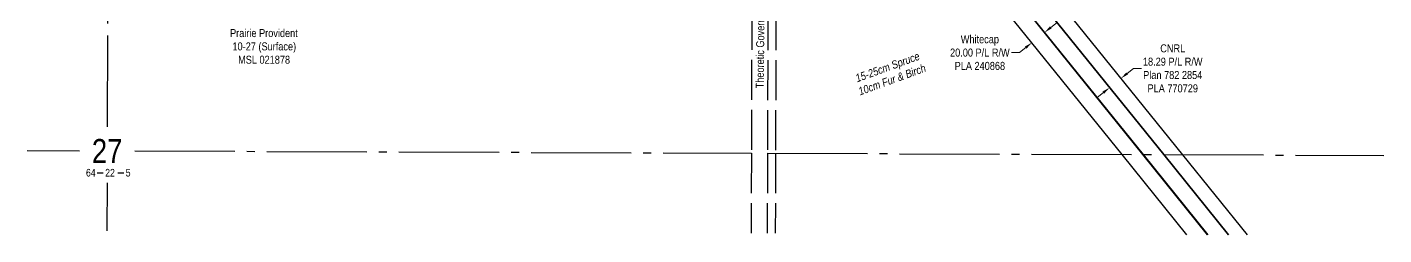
# Model space of a CAD drawing. Extents: x 479172 to 490274, y 6044075 to 6051612.
# Drawn here: x 484383 to 486078, y 6046545 to 6046805 of the extents above; entities that cross this region are included whole.
import ezdxf
from ezdxf.enums import TextEntityAlignment as Align

# ---------------------------------------------------------------- set-up
doc = ezdxf.new("R2010")
doc.units = 0
doc.header["$LTSCALE"] = 5
doc.header["$PDSIZE"] = 0.5
doc.linetypes.add('foc-QUARTERLINE', pattern=[33, 25, -3, 2, -3])
doc.linetypes.add('foc-UNSURVEYED', pattern=[12.5, 10, -2.5])
doc.layers.get('Defpoints').update_dxf_attribs({"color": 9})
for name, color, linetype in [('10', 1, 'Continuous'), ('9', 3, 'Continuous'), ('C-RW', 13, 'Continuous'), ('F-RW', 190, 'Continuous'), ('L-QSEC', 8, 'foc-QUARTERLINE'), ('L-ROAD-T', 7, 'Continuous'), ('L-SECLBL', 7, 'Continuous'), ('L-USEC', 7, 'foc-UNSURVEYED'), ('T-BUSH-T', 110, 'Continuous')]:
    doc.layers.add(name, color=color, linetype=linetype)
for name, color, linetype, lineweight in [('C-RW-T', 13, 'Continuous', 9), ('F-RW-T', 190, 'Continuous', 9), ('F-WS-T', 190, 'Continuous', 9)]:
    doc.layers.add(name, color=color, linetype=linetype, lineweight=lineweight)
doc.styles.add('80CG', font='ARIALN.TTF', dxfattribs={"height": 10})
doc.styles.add('80L', font='ARIALN.TTF', dxfattribs={"height": 10})
doc.styles.add('80LS', font='ARIALNI.TTF', dxfattribs={"height": 10})
doc.styles.add('SIMPLEX', font='ARIALN.TTF')
doc.dimstyles.new('Compass 5 000', dxfattribs={"dimscale": 5, "dimtxt": 9, "dimasz": 2, "dimexe": 0.2, "dimexo": 0.0625, "dimgap": 0.5, "dimtad": 0, "dimtih": 1, "dimtoh": 1, "dimzin": 0, "dimdsep": 46, "dimtxsty": '80CG', "dimcen": 0.1, "dimse1": 1, "dimse2": 1, "dimclrd": 256, "dimclrt": 256, "dimaunit": 1, "dimadec": 4, "dimazin": 0, "dimtfac": 0.06, "dimtofl": 0, "dimtmove": 0, "dimatfit": 1, "dimfxl": 0.2, "dimtolj": 1, "dimtzin": 0, "dimlwd": -1, "dimarcsym": 0})

# ---------------------------------------------------------------- blocks, each defined once
blk = doc.blocks.new('L-SECLBL')
at = {"layer": '9', "color": 7}
for p, q in [((-5.1, -27.8), (-12.3, -27.8)), ((20.7, -27.8), (13.5, -27.8))]:
    blk.add_line(p, q, dxfattribs=at)
at = {"layer": '10', "color": 2, "style": 'SIMPLEX'}
blk.add_attdef('SEC', text='', height=30, dxfattribs=at).set_placement((0, 0), align=Align.MIDDLE)
at = {"layer": '10', "color": 5, "style": '80L'}
blk.add_attdef('TWP', text='', height=9.5, dxfattribs=at).set_placement((-14.4, -27.4), align=Align.MIDDLE_RIGHT)
blk.add_attdef('RGE', text='', height=9.5, dxfattribs=at).set_placement((3.6, -27.4), align=Align.MIDDLE_CENTER)
blk.add_attdef('MER', text='', height=9.5, dxfattribs=at).set_placement((23.2, -27.4), align=Align.MIDDLE_LEFT)
blk = doc.blocks.new('*D500')
at = {"layer": 'Defpoints', "color": 0, "transparency": 16777216}
for p in [(485749.6, 6046740.4), (485756.4, 6046731.9), (485742.2, 6046720.5)]:
    blk.add_point(p, dxfattribs=at)
at = {"layer": 'F-RW-T', "transparency": 16777216}
for p, q in [((485757.4, 6046746.6), (485765.2, 6046752.9)), ((485765.2, 6046752.9), (485775.2, 6046752.9)), ((485727.6, 6046722.6), (485719.8, 6046716.3))]:
    blk.add_line(p, q, dxfattribs=at)
for points in [[(485756.3, 6046747.9), (485758.4, 6046745.3), (485749.6, 6046740.4)], [(485726.5, 6046723.9), (485728.6, 6046721.3), (485735.4, 6046728.9)]]:
    blk.add_solid(points, dxfattribs=at)
at = {"layer": 'F-RW-T', "transparency": 16777216, "insert": (485814.3, 6046752.9), "char_height": 10, "attachment_point": 5, "style": '80CG'}
blk.add_mtext('\\A1;CNRL\\P18.29 P/L R/W\\PPlan 782 2854\\PPLA 770729', dxfattribs=at)
blk = doc.blocks.new('*D510')
at = {"layer": 'C-RW-T', "transparency": 16777216}
for p, q in [((485661.9, 6046804.1), (485669.7, 6046810.4)), ((485630.6, 6046778.9), (485622.8, 6046772.6)), ((485622.8, 6046772.6), (485612.8, 6046772.6))]:
    blk.add_line(p, q, dxfattribs=at)
for points in [[(485660.8, 6046805.4), (485662.9, 6046802.8), (485654.1, 6046797.8)], [(485629.5, 6046780.2), (485631.6, 6046777.6), (485638.4, 6046785.1)]]:
    blk.add_solid(points, dxfattribs=at)
at = {"layer": 'Defpoints', "color": 0, "transparency": 16777216}
for p in [(485654.1, 6046797.8), (485638.4, 6046785.1), (485638.4, 6046785.1)]:
    blk.add_point(p, dxfattribs=at)
at = {"layer": 'C-RW-T', "transparency": 16777216, "insert": (485573.3, 6046772.6), "char_height": 10, "attachment_point": 5, "style": '80CG'}
blk.add_mtext('\\A1;Whitecap\\P20.00 P/L R/W\\PPLA 240868', dxfattribs=at)

msp = doc.modelspace()

# ---------------------------------------------------------------- linework, layer by layer
at = {"layer": 'C-RW'}
for points in [[(485568.328, 6046936.071), (485802.974, 6046645.047), (485883.817, 6046544.776)], [(485857.868, 6046544.868), (485777.07, 6046645.139), (485552.769, 6046923.521)], [(485553.165, 6046923.029), (485777.194, 6046645.138), (485857.99, 6046544.868)], [(485832.095, 6046544.96), (485751.216, 6046645.23), (485541.332, 6046905.445)]]:
    msp.add_lwpolyline(points, dxfattribs=at)
at = {"layer": 'F-RW'}
for points in [[(485582.515, 6046947.597), (485826.521, 6046644.964), (485907.371, 6046544.692)], [(485883.823, 6046544.776), (485802.974, 6046645.047), (485568.328, 6046936.071)]]:
    msp.add_lwpolyline(points, dxfattribs=at)
at = {"layer": 'L-QSEC'}
for p, q in [((484485.482, 6047453.837), (484482.906, 6046679.799)), ((484382.806, 6046650.177), (484448.202, 6046649.94)), ((484517.447, 6046649.689), (485287.771, 6046646.895)), ((485307.888, 6046646.835), (486078.119, 6046644.091)), ((484482.673, 6046609.836), (484482.473, 6046549.77))]:
    msp.add_line(p, q, dxfattribs=at)
at = {"layer": 'L-USEC'}
for p, q in [((485290.317, 6047450.921), (485287.771, 6046646.895)), ((485310.434, 6047450.858), (485307.888, 6046646.831)), ((485320.497, 6047450.826), (485317.951, 6046646.799)), ((485287.771, 6046646.895), (485287.454, 6046546.896)), ((485307.888, 6046646.831), (485307.571, 6046546.825)), ((485317.951, 6046646.799), (485317.634, 6046546.789))]:
    msp.add_line(p, q, dxfattribs=at)

# ---------------------------------------------------------------- block references
at = {"layer": 'L-SECLBL', "color": 6, "xscale": 0.999476, "yscale": 0.999476, "zscale": 0.999476}
msp.add_blockref('L-SECLBL', (484482.806, 6046649.815), dxfattribs=at).add_auto_attribs({'SEC': '27', 'TWP': '64', 'RGE': '22', 'MER': '5'})

# ---------------------------------------------------------------- texts
at = {"layer": 'F-WS-T', "insert": (484635.869, 6046802.067), "char_height": 9.99479, "attachment_point": 1, "style": '80L'}
msp.add_mtext_dynamic_manual_height_columns('\\pi0.48972;Prairie Provident\\P\\pi3.5202;10-27 (Surface)\\P\\pi10.55268;MSL 021878', width=84.66705, gutter_width=49.948, heights=[0], dxfattribs=at)
at = {"layer": 'L-ROAD-T', "style": '80L'}
msp.add_text('Theoretic Government Road Allowance', height=10, rotation=89.459776, dxfattribs=at).set_placement((485299.243, 6046827.93), align=Align.MIDDLE_CENTER)
at = {"layer": 'T-BUSH-T', "insert": (485456.186, 6046759.243), "char_height": 10, "width": 88.306, "attachment_point": 2, "rotation": 20, "style": '80LS'}
msp.add_mtext('15-25cm Spruce\\P10cm Fur & Birch', dxfattribs=at)

# ---------------------------------------------------------------- dimensions: what is measured, and where the dimension line sits
at = {"layer": 'C-RW-T', "color": 6}
dim = msp.add_aligned_dim(p1=(485654.092, 6046797.837), p2=(485638.361, 6046785.148), distance=0.011, text='Whitecap\\P20.00 P/L R/W\\PPLA 240868', dimstyle='Compass 5 000', dxfattribs=at)
dim.commit()
dim.dimension.update_dxf_attribs({"geometry": '*D510', "text_midpoint": (485573.26, 6046772.584)})
at = {"layer": 'F-RW-T'}
dim = msp.add_linear_dim(base=(485749.604, 6046740.362), p1=(485742.157, 6046720.476), p2=(485756.387, 6046731.949), angle=38.878464, text='CNRL\\P18.29 P/L R/W\\PPlan 782 2854\\PPLA 770729', dimstyle='Compass 5 000', dxfattribs=at)
dim.commit()
dim.dimension.update_dxf_attribs({"geometry": '*D500', "text_midpoint": (485814.259, 6046752.916), "dimtype": 161})

doc.saveas('drawing.dxf')
